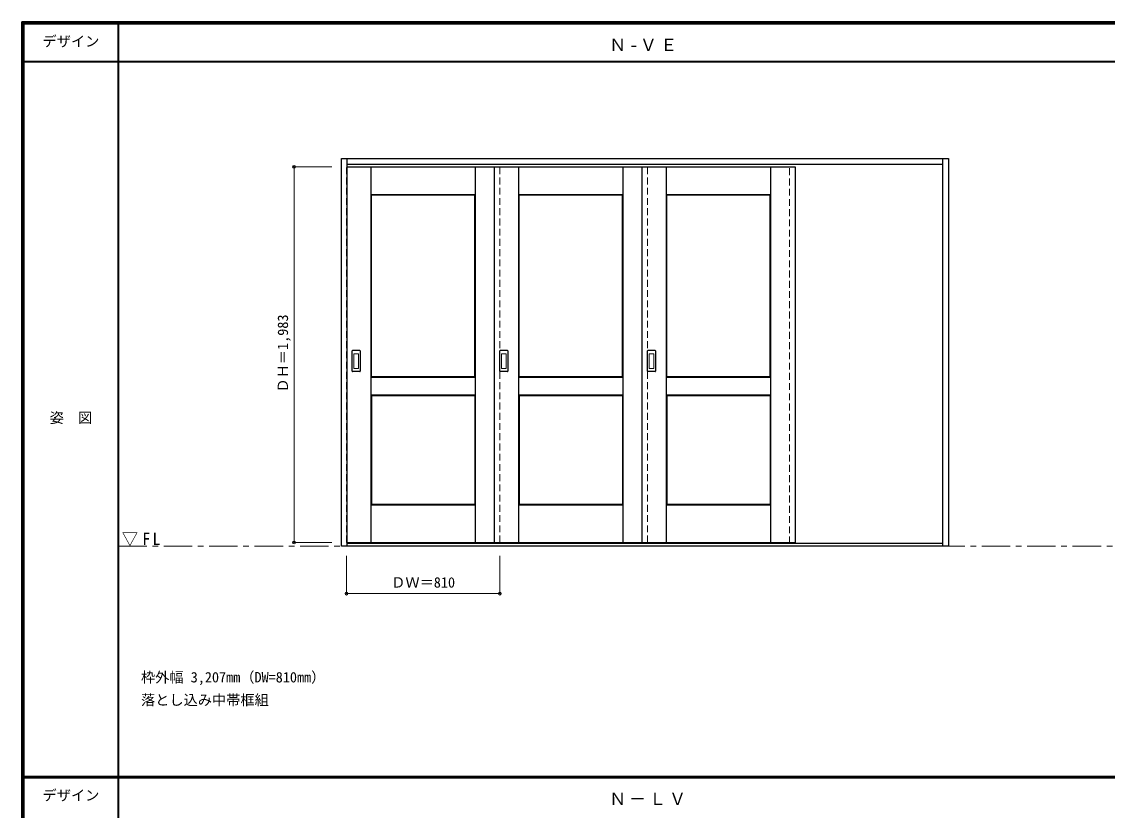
# Model space of a CAD drawing. Units: millimetres, scale not verified. Extents: x -6000 to 5700, y -4307 to 4175.
# Drawn here: x -6000 to -267, y 12 to 4175 of the extents above; entities that cross this region are included whole.
import ezdxf
from ezdxf.enums import TextEntityAlignment as Align

# ---------------------------------------------------------------- set-up
doc = ezdxf.new("R2010")
doc.units = ezdxf.units.MM
doc.header["$LTSCALE"] = 30
doc.header["$PDMODE"] = 32
doc.header["$PDSIZE"] = 15
doc.linetypes.add('CHAIN1', pattern=[8, 5, -1, 1, -1])
doc.linetypes.add('DASHED1', pattern=[1.8, 1.2, -0.6])
for name, color, linetype, lineweight in [('0-1_通り芯', 7, 'CHAIN1', 18), ('0-2_扉', 3, 'Continuous', 25), ('0-3_仕上げ', 7, 'Continuous', 18), ('0-4_枠', 3, 'Continuous', 25), ('0-6_引手', 3, 'Continuous', 25), ('0-B_寸法', 7, 'Continuous', 9), ('F-1_枠', 6, 'Continuous', 40)]:
    doc.layers.add(name, color=color, linetype=linetype, lineweight=lineweight)
doc.layers.add('0-A_文字', color=7, linetype='Continuous')
doc.layers.add('F-A_文字', color=7, linetype='Continuous')
doc.styles.add('ＭＳ ゴシック', font='')
doc.styles.get('ＭＳ ゴシック').set_extended_font_data('MS Gothic')

msp = doc.modelspace()

# ---------------------------------------------------------------- linework, layer by layer
at = {"layer": '0-1_通り芯'}
msp.add_line((-5490, 1406), (5690, 1406), dxfattribs=at)
at = {"layer": '0-2_扉'}
for p, q in [((-4282, 3409), (-1915, 3409)), ((-3505, 3409), (-3505, 1426)), ((-2725, 3409), (-2725, 1426)), ((-1915, 3409), (-1915, 1426)), ((-4282, 1426), (-1915, 1426))]:
    msp.add_line(p, q, dxfattribs=at)
at = {"layer": '0-2_扉', "color": 4, "linetype": 'DASHED1', "lineweight": 9}
for p, q in [((-3475, 1426), (-3475, 3409)), ((-2695, 1426), (-2695, 3409))]:
    msp.add_line(p, q, dxfattribs=at)
msp.add_lwpolyline([(-4282, 1426), (-4285, 1426), (-4285, 3409), (-4282, 3409)], dxfattribs=at)
at = {"layer": '0-3_仕上げ'}
for p, q in [((-4157, 1426), (-4157, 3409)), ((-4155.5, 3261.5), (-4155.5, 3409)), ((-4154, 3263), (-4154, 3409)), ((-3606, 3263), (-3606, 3409)), ((-3604.5, 3261.5), (-3604.5, 3409)), ((-3603, 1426), (-3603, 3409)), ((-3377, 1426), (-3377, 3409)), ((-3375.5, 3261.5), (-3375.5, 3409)), ((-3374, 3263), (-3374, 3409)), ((-2826, 3263), (-2826, 3409)), ((-2824.5, 3261.5), (-2824.5, 3409)), ((-2823, 1426), (-2823, 3409)), ((-2597, 1426), (-2597, 3409)), ((-2595.5, 3261.5), (-2595.5, 3409)), ((-2594, 3263), (-2594, 3409)), ((-2046, 3263), (-2046, 3409)), ((-2044.5, 3261.5), (-2044.5, 3409)), ((-2043, 1426), (-2043, 3409)), ((-4154, 3263), (-4155.5, 3261.5)), ((-4153, 3259), (-4155.5, 3261.5)), ((-3606, 3263), (-4154, 3263)), ((-3374, 3263), (-3375.5, 3261.5)), ((-3373, 3259), (-3375.5, 3261.5)), ((-2826, 3263), (-3374, 3263)), ((-2594, 3263), (-2595.5, 3261.5)), ((-2593, 3259), (-2595.5, 3261.5)), ((-2046, 3263), (-2594, 3263)), ((-4155.5, 2203.5), (-4155.5, 2298.5)), ((-4154, 2205), (-4154, 2297)), ((-3606, 2297), (-4154, 2297)), ((-3607, 2301), (-3604.5, 2298.5)), ((-3606, 2297), (-3604.5, 2298.5)), ((-3606, 2205), (-3606, 2297)), ((-3604.5, 2203.5), (-3604.5, 2298.5)), ((-3375.5, 2203.5), (-3375.5, 2298.5)), ((-3374, 2205), (-3374, 2297)), ((-2826, 2297), (-3374, 2297)), ((-2827, 2301), (-2824.5, 2298.5)), ((-2826, 2297), (-2824.5, 2298.5)), ((-2826, 2205), (-2826, 2297)), ((-2824.5, 2203.5), (-2824.5, 2298.5)), ((-2595.5, 2203.5), (-2595.5, 2298.5)), ((-2594, 2205), (-2594, 2297)), ((-2046, 2297), (-2594, 2297)), ((-2047, 2301), (-2044.5, 2298.5)), ((-2046, 2297), (-2044.5, 2298.5)), ((-2046, 2205), (-2046, 2297)), ((-2044.5, 2203.5), (-2044.5, 2298.5)), ((-4154, 2205), (-4155.5, 2203.5)), ((-4153, 2201), (-4155.5, 2203.5)), ((-4154, 2205), (-3606, 2205)), ((-3374, 2205), (-3375.5, 2203.5)), ((-3373, 2201), (-3375.5, 2203.5)), ((-3374, 2205), (-2826, 2205)), ((-2594, 2205), (-2595.5, 2203.5)), ((-2593, 2201), (-2595.5, 2203.5)), ((-2594, 2205), (-2046, 2205)), ((-4155.5, 1426), (-4155.5, 1623.5)), ((-4154, 1426), (-4154, 1622)), ((-3606, 1622), (-4154, 1622)), ((-3607, 1626), (-3604.5, 1623.5)), ((-3606, 1622), (-3604.5, 1623.5)), ((-3606, 1426), (-3606, 1622)), ((-3604.5, 1426), (-3604.5, 1623.5)), ((-3375.5, 1426), (-3375.5, 1623.5)), ((-3374, 1426), (-3374, 1622)), ((-2826, 1622), (-3374, 1622)), ((-2827, 1626), (-2824.5, 1623.5)), ((-2826, 1622), (-2824.5, 1623.5)), ((-2826, 1426), (-2826, 1622)), ((-2824.5, 1426), (-2824.5, 1623.5)), ((-2595.5, 1426), (-2595.5, 1623.5)), ((-2594, 1426), (-2594, 1622)), ((-2046, 1622), (-2594, 1622)), ((-2047, 1626), (-2044.5, 1623.5)), ((-2046, 1622), (-2044.5, 1623.5)), ((-2046, 1426), (-2046, 1622)), ((-2044.5, 1426), (-2044.5, 1623.5))]:
    msp.add_line(p, q, dxfattribs=at)
at = {"layer": '0-3_仕上げ', "color": 3, "lineweight": 25}
for p, q in [((-4153, 2301), (-4153, 3259)), ((-3607, 3259), (-4153, 3259)), ((-3607, 2301), (-3607, 3259)), ((-3373, 2301), (-3373, 3259)), ((-2827, 3259), (-3373, 3259)), ((-2827, 2301), (-2827, 3259)), ((-2593, 2301), (-2593, 3259)), ((-2047, 3259), (-2593, 3259)), ((-2047, 2301), (-2047, 3259)), ((-3607, 2301), (-4153, 2301)), ((-2827, 2301), (-3373, 2301)), ((-2047, 2301), (-2593, 2301)), ((-4153, 2201), (-4153, 1626)), ((-3373, 2201), (-3373, 1626)), ((-2593, 2201), (-2593, 1626)), ((-3607, 1626), (-4153, 1626)), ((-2827, 1626), (-3373, 1626)), ((-2047, 1626), (-2593, 1626))]:
    msp.add_line(p, q, dxfattribs=at)
at = {"layer": '0-3_仕上げ'}
for points in [[(-3606, 3263), (-3604.5, 3261.5), (-3607, 3259)], [(-2826, 3263), (-2824.5, 3261.5), (-2827, 3259)], [(-2046, 3263), (-2044.5, 3261.5), (-2047, 3259)], [(-4154, 2297), (-4155.5, 2298.5), (-4153, 2301)], [(-3374, 2297), (-3375.5, 2298.5), (-3373, 2301)], [(-2594, 2297), (-2595.5, 2298.5), (-2593, 2301)], [(-3606, 2205), (-3604.5, 2203.5), (-3607, 2201)], [(-2826, 2205), (-2824.5, 2203.5), (-2827, 2201)], [(-2046, 2205), (-2044.5, 2203.5), (-2047, 2201)], [(-4154, 1622), (-4155.5, 1623.5), (-4153, 1626)], [(-3374, 1622), (-3375.5, 1623.5), (-3373, 1626)], [(-2594, 1622), (-2595.5, 1623.5), (-2593, 1626)]]:
    msp.add_lwpolyline(points, dxfattribs=at)
at = {"layer": '0-3_仕上げ', "color": 3, "lineweight": 25}
for points in [[(-4153, 2201), (-3607, 2201), (-3607, 1626)], [(-3373, 2201), (-2827, 2201), (-2827, 1626)], [(-2593, 2201), (-2047, 2201), (-2047, 1626)]]:
    msp.add_lwpolyline(points, dxfattribs=at)
at = {"layer": '0-4_枠'}
for p, q in [((-4312, 1406), (-4312, 3453)), ((-4312, 3453), (-1105, 3453)), ((-4282, 1406), (-4282, 3453)), ((-1135, 1406), (-1135, 3453)), ((-1105, 3453), (-1105, 1406)), ((-4282, 3423), (-1135, 3423)), ((-1105, 1406), (-4312, 1406)), ((-1135, 1421), (-4282, 1421))]:
    msp.add_line(p, q, dxfattribs=at)
at = {"layer": '0-4_枠', "color": 4, "linetype": 'DASHED1', "lineweight": 9}
for p, q in [((-1945, 1421), (-1945, 3423)), ((-1915, 1421), (-1915, 3423))]:
    msp.add_line(p, q, dxfattribs=at)
at = {"layer": '0-6_引手'}
for p, q in [((-4255, 2330), (-4255, 2437)), ((-4214.5, 2438.5), (-4253.5, 2438.5)), ((-4213, 2437), (-4213, 2330)), ((-3475, 2330), (-3475, 2437)), ((-3434.5, 2438.5), (-3473.5, 2438.5)), ((-3433, 2437), (-3433, 2330)), ((-2695, 2330), (-2695, 2437)), ((-2654.5, 2438.5), (-2693.5, 2438.5)), ((-2653, 2437), (-2653, 2330)), ((-4214.5, 2328.5), (-4253.5, 2328.5)), ((-3434.5, 2328.5), (-3473.5, 2328.5)), ((-2654.5, 2328.5), (-2693.5, 2328.5))]:
    msp.add_line(p, q, dxfattribs=at)
at = {"layer": '0-6_引手', "color": 7, "lineweight": 18}
for p, q in [((-4246.5, 2346), (-4246.5, 2421)), ((-4223, 2422.5), (-4245, 2422.5)), ((-4221.5, 2421), (-4221.5, 2346)), ((-3466.5, 2346), (-3466.5, 2421)), ((-3443, 2422.5), (-3465, 2422.5)), ((-3441.5, 2421), (-3441.5, 2346)), ((-2686.5, 2346), (-2686.5, 2421)), ((-2663, 2422.5), (-2685, 2422.5)), ((-2661.5, 2421), (-2661.5, 2346)), ((-4223, 2344.5), (-4245, 2344.5)), ((-3443, 2344.5), (-3465, 2344.5)), ((-2663, 2344.5), (-2685, 2344.5))]:
    msp.add_line(p, q, dxfattribs=at)
at = {"layer": '0-6_引手'}
for centre, start, end in [((-4253.5, 2437), 90, 180), ((-4214.5, 2437), 0, 90), ((-3473.5, 2437), 90, 180), ((-3434.5, 2437), 0, 90), ((-2693.5, 2437), 90, 180), ((-2654.5, 2437), 0, 90), ((-4253.5, 2330), 180, 270), ((-4214.5, 2330), 270, 0), ((-3473.5, 2330), 180, 270), ((-3434.5, 2330), 270, 0), ((-2693.5, 2330), 180, 270), ((-2654.5, 2330), 270, 0)]:
    msp.add_arc(centre, 1.5, start, end, dxfattribs=at)
at = {"layer": '0-6_引手', "color": 7, "lineweight": 18}
for centre, start, end in [((-4245, 2421), 90, 180), ((-4223, 2421), 0, 90), ((-3465, 2421), 90, 180), ((-3443, 2421), 0, 90), ((-2685, 2421), 90, 180), ((-2663, 2421), 0, 90), ((-4245, 2346), 180, 270), ((-4223, 2346), 270, 0), ((-3465, 2346), 180, 270), ((-3443, 2346), 270, 0), ((-2685, 2346), 180, 270), ((-2663, 2346), 270, 0)]:
    msp.add_arc(centre, 1.5, start, end, dxfattribs=at)
at = {"layer": '0-B_寸法', "color": 4}
for p, q in [((-4562, 3409), (-4362, 3409)), ((-4562, 3409), (-4562, 1426)), ((-4562, 1426), (-4362, 1426)), ((-4285, 1156), (-4285, 1356))]:
    msp.add_line(p, q, dxfattribs=at)
msp.add_lwpolyline([(-4285, 1156), (-3475, 1156), (-3475, 1356)], dxfattribs=at)
at = {"layer": '0-B_寸法'}
for p in [(-4562, 3409), (-4562, 1426), (-4285, 1156), (-3475, 1156)]:
    msp.add_point(p, dxfattribs=at)
at = {"layer": 'F-1_枠'}
for p, q in [((-6000, 4175), (5700, 4175)), ((-6000, 4175), (-6000, -4205)), ((-6000, 4170), (5700, 4170)), ((-6000, 4165), (5700, 4165)), ((-5995, 4175), (-5995, -4205)), ((-5990, 4175), (-5990, -4205)), ((-5490, 4175), (-5490, -3790)), ((-6000, 3965), (5700, 3965)), ((-6000, 190.5), (5700, 190.5)), ((-6000, 187.5), (5700, 187.5)), ((-6000, 184.5), (5700, 184.5))]:
    msp.add_line(p, q, dxfattribs=at)

# ---------------------------------------------------------------- texts
at = {"layer": '0-A_文字', "style": 'ＭＳ ゴシック'}
for s, p in [('枠外幅 3,207mm（DW=810mm）', (-5370, 670.5)), ('落とし込み中帯框組', (-5370, 550.5))]:
    msp.add_text(s, height=54.99, dxfattribs=at).set_placement(p, align=Align.BOTTOM_LEFT)
at = {"layer": '0-A_文字', "char_height": 65.98, "attachment_point": 7, "style": 'ＭＳ ゴシック'}
for s, insert in [('\\T1.2;Ｎ-ＶＥ', (-2897.5, 4020)), ('\\T1.26;\\W0.95;▽FL', (-5471.25, 1406)), ('\\T1.17;Ｎ－ＬＶ', (-2897.5, 39.5))]:
    msp.add_mtext(s, dxfattribs=dict(at, insert=insert))
at = {"layer": '0-B_寸法', "style": 'ＭＳ ゴシック'}
msp.add_text('ＤＨ＝1,983', height=54.99, rotation=90, dxfattribs=at).set_placement((-4577, 2217.25), align=Align.BOTTOM_LEFT)
msp.add_text('ＤＷ＝810', height=54.99, dxfattribs=at).set_placement((-4048.75, 1171), align=Align.BOTTOM_LEFT)
at = {"layer": 'F-A_文字', "style": 'ＭＳ ゴシック'}
for s, p in [('デザイン', (-5890, 4027.5)), ('姿\u3000図', (-5852.5, 2040.25)), ('デザイン', (-5890, 47))]:
    msp.add_text(s, height=54.99, dxfattribs=at).set_placement(p, align=Align.BOTTOM_LEFT)

doc.saveas('drawing.dxf')
